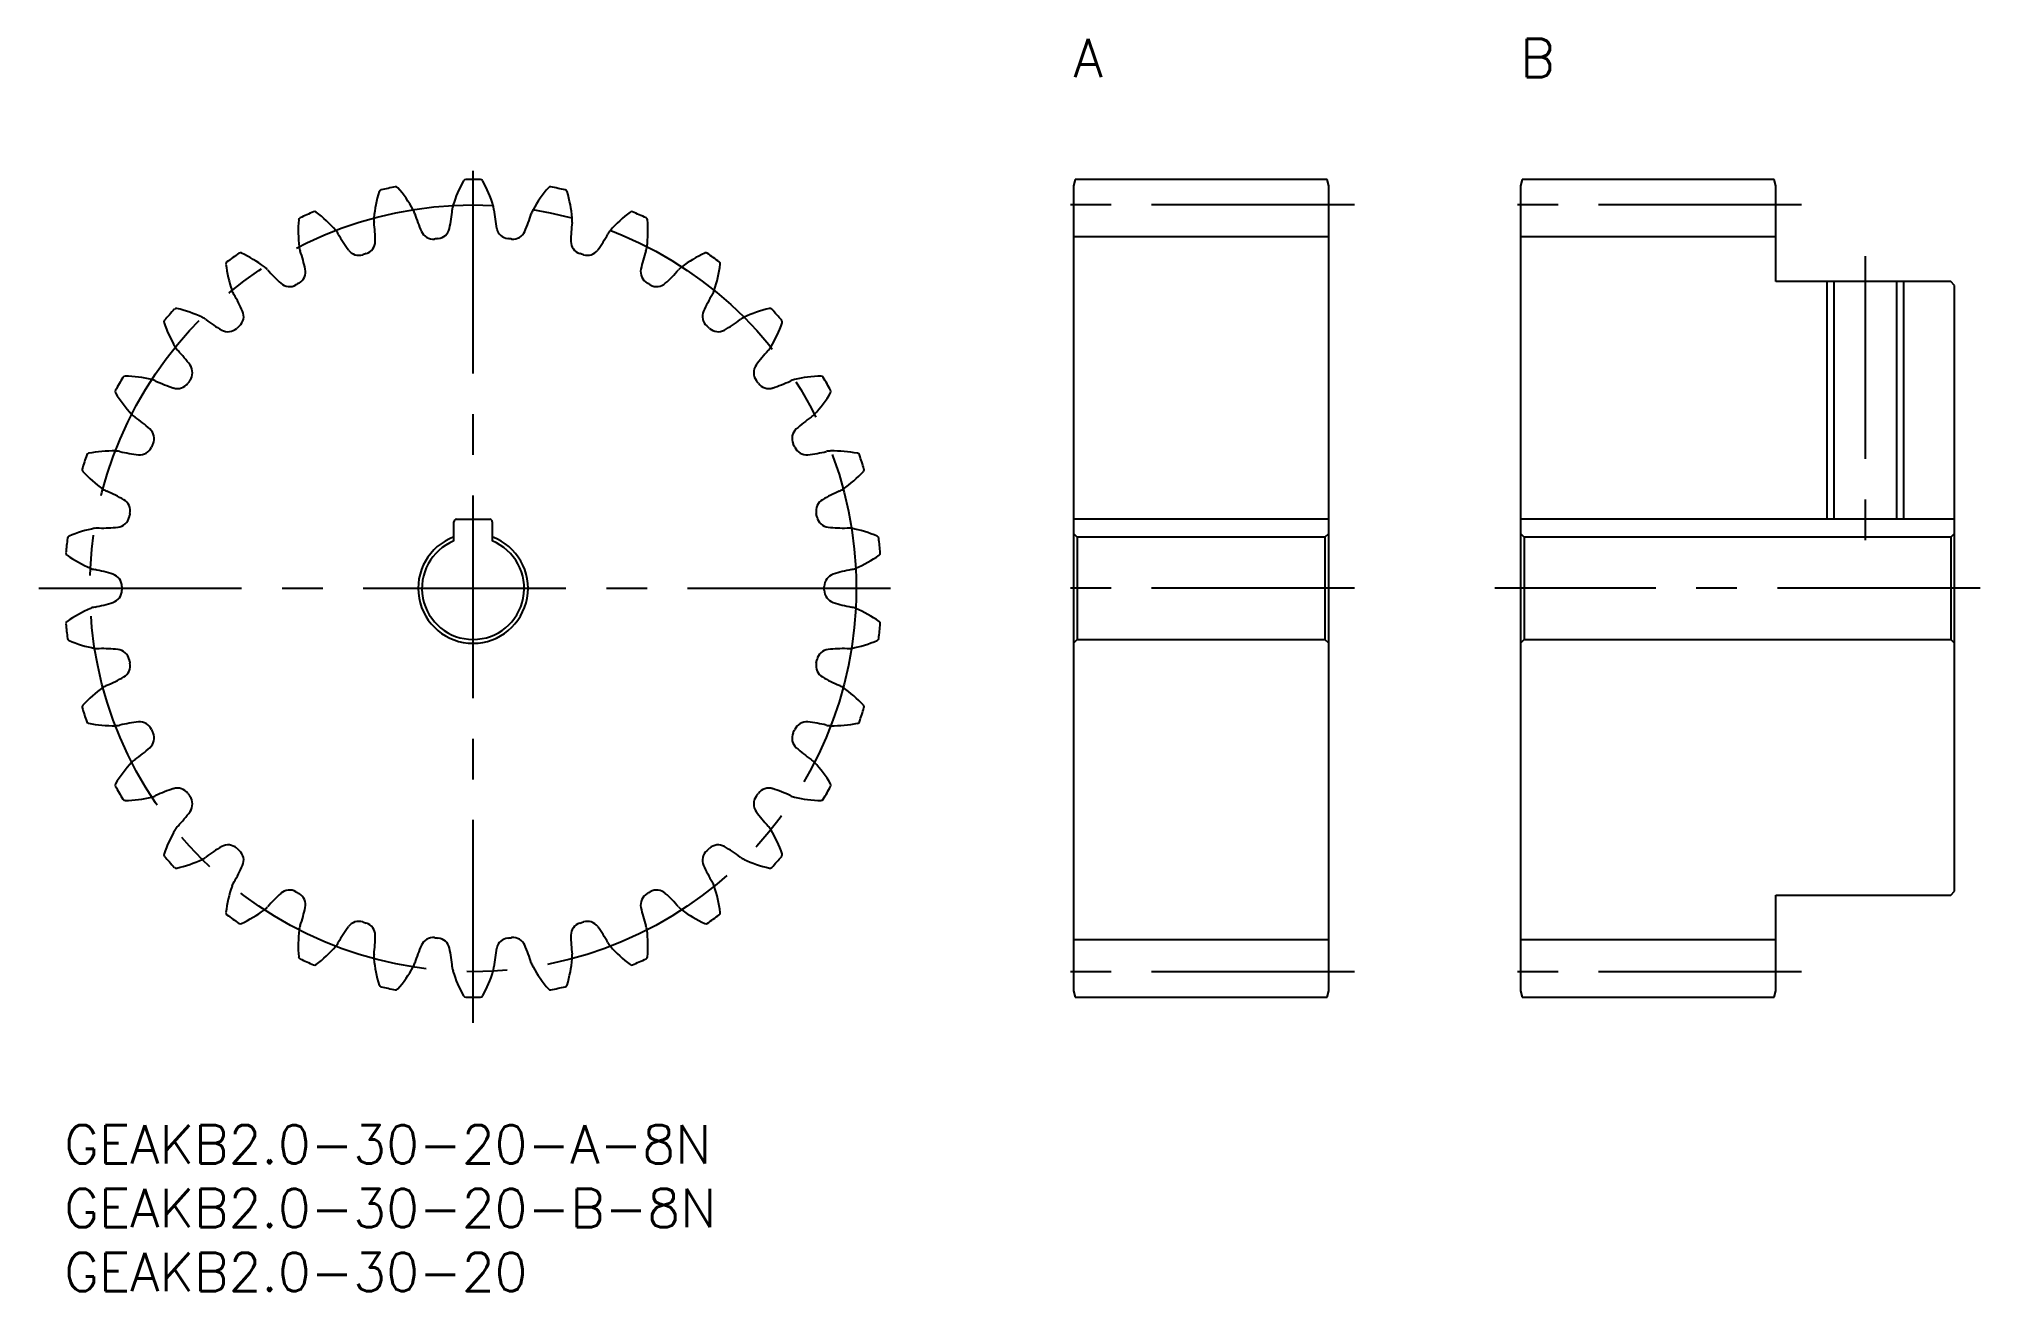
# Model space of a CAD drawing. Extents: x -2 to 150, y -13 to 85.
import ezdxf

# ---------------------------------------------------------------- set-up
doc = ezdxf.new("R2010")
doc.units = 0
doc.header["$LTSCALE"] = 0.5
doc.linetypes.add('CENTER', pattern=[50.8, 31.75, -6.35, 6.35, -6.35])
for name, color, linetype in [('MSM_CENTER', 1, 'CENTER'), ('MSM_CONTINUOUS', 7, 'CONTINUOUS'), ('MSM_NARROW', 5, 'CONTINUOUS'), ('MSM_PART_NUMBER', 7, 'CONTINUOUS')]:
    doc.layers.add(name, color=color, linetype=linetype)
doc.styles.get("Standard").update_dxf_attribs({"font": 'txt.shx', "height": 1, "bigfont": 'bigfont.shx'})

# ---------------------------------------------------------------- blocks, each defined once
blk = doc.blocks.new('*U3')
at = {"layer": 'MSM_PART_NUMBER'}
blk.add_text('GEAKB2.0-30-20-B-8N', height=3, dxfattribs=at).set_placement((0, -8))
blk = doc.blocks.new('*U4')
at = {"layer": 'MSM_PART_NUMBER'}
blk.add_text('GEAKB2.0-30-20-A-8N', height=3, dxfattribs=at).set_placement((0, -3))
blk = doc.blocks.new('*U5')
at = {"layer": 'MSM_PART_NUMBER'}
blk.add_text('GEAKB2.0-30-20', height=3, dxfattribs=at).set_placement((0, -13))
blk = doc.blocks.new('*U6')
at = {"layer": 'MSM_PART_NUMBER'}
blk.add_text('A', height=3, dxfattribs=at).set_placement((79, 82))
blk = doc.blocks.new('*U7')
at = {"layer": 'MSM_PART_NUMBER'}
blk.add_text('B', height=3, dxfattribs=at).set_placement((114, 82))

msp = doc.modelspace()

# ---------------------------------------------------------------- linework, layer by layer
at = {"layer": 'MSM_CENTER'}
for p, q in [((32, 8), (32, 76)), ((101, 72), (77, 72)), ((136, 72), (112, 72)), ((141, 68), (141, 45.4)), ((-2, 42), (66, 42)), ((101, 42), (77, 42)), ((150, 42), (112, 42)), ((101, 12), (77, 12)), ((136, 12), (112, 12))]:
    msp.add_line(p, q, dxfattribs=at)
msp.add_circle((32, 42), 30, dxfattribs=at)
at = {"layer": 'MSM_CONTINUOUS'}
for p, q in [((79.13, 74), (79, 73.5)), ((79, 73.5), (79, 10.5)), ((98.87, 74), (79.13, 74)), ((99, 73.5), (98.87, 74)), ((99, 10.5), (99, 73.5)), ((114.13, 74), (114, 73.5)), ((114, 73.5), (114, 10.5)), ((133.87, 74), (114.13, 74)), ((134, 73.5), (133.87, 74)), ((134, 66), (134, 73.5)), ((99, 69.5), (79, 69.5)), ((134, 69.5), (114, 69.5)), ((147.7, 66), (134, 66)), ((138.54, 66), (138.54, 47.4)), ((143.46, 66), (143.46, 47.4)), ((148, 65.7), (147.7, 66)), ((148, 18.3), (148, 65.7)), ((30.5, 45.71), (30.5, 47.2)), ((30.7, 47.4), (33.3, 47.4)), ((33.5, 47.2), (33.5, 45.71)), ((99, 47.4), (79, 47.4)), ((148, 47.4), (114, 47.4)), ((79, 46.3), (79.3, 46)), ((79.3, 46), (79.3, 38)), ((98.7, 46), (79.3, 46)), ((98.7, 46), (99, 46.3)), ((98.7, 46), (98.7, 38)), ((114, 46.3), (114.3, 46)), ((114.3, 46), (114.3, 38)), ((147.7, 46), (114.3, 46)), ((147.7, 46), (148, 46.3)), ((147.7, 46), (147.7, 38)), ((79.3, 38), (79, 37.7)), ((79.3, 38), (98.7, 38)), ((114.3, 38), (114, 37.7)), ((114.3, 38), (147.7, 38)), ((148, 37.7), (147.7, 38)), ((99, 37.7), (98.7, 38)), ((147.7, 18), (148, 18.3)), ((134, 10.5), (134, 18)), ((134, 18), (147.7, 18)), ((99, 14.5), (79, 14.5)), ((134, 14.5), (114, 14.5)), ((79, 10.5), (79.13, 10)), ((79.13, 10), (98.87, 10)), ((98.87, 10), (99, 10.5)), ((114, 10.5), (114.13, 10)), ((114.13, 10), (133.87, 10)), ((133.87, 10), (134, 10.5))]:
    msp.add_line(p, q, dxfattribs=at)
for centre, radius, start, end in [((34.2, 70.11), 10, 162.943, 175), ((24.83, 72.98), 0.2, 103.0335, 162.943), ((32, 42), 32, 100.9665, 103.0335), ((25.95, 73.22), 0.2, 41.057, 100.9665), ((18.56, 66.78), 10, 29, 41.057), ((39.99, 69.04), 10, 150.943, 163), ((31.43, 73.79), 0.2, 91.0335, 150.943), ((32, 42), 32, 88.9665, 91.0335), ((32.57, 73.79), 0.2, 29.057, 88.9665), ((24.01, 69.04), 10, 17, 29.057), ((45.44, 66.78), 10, 138.943, 151), ((38.05, 73.22), 0.2, 79.0335, 138.943), ((32, 42), 32, 76.9665, 79.0335), ((39.17, 72.98), 0.2, 17.057, 76.9665), ((29.8, 70.11), 10, 5, 17.057), ((32, 42), 32, 112.9665, 115.0335), ((19.59, 71.28), 0.2, 53.057, 112.9665), ((25.87, 70.83), 1.64, 16.779, 29), ((18.41, 72.62), 12, 348.1205, 355.1817), ((32, 71.48), 1.64, 163, 175.221), ((32, 71.48), 1.64, 4.779, 17), ((45.59, 72.62), 12, 184.8183, 191.8795), ((38.13, 70.83), 1.64, 151, 163.221), ((44.41, 71.28), 0.2, 67.0335, 126.943), ((32, 42), 32, 64.9665, 67.0335), ((28.31, 69.95), 10, 174.943, 187), ((18.54, 70.81), 0.2, 115.0335, 174.943), ((13.7, 63.45), 10, 41, 53.057), ((20.01, 68.93), 1.64, 28.779, 41), ((25.87, 70.83), 1.64, 175, 187.221), ((12.34, 69.13), 12, 0.1205, 7.1817), ((38.93, 74.78), 12, 196.8183, 203.8795), ((28.87, 70.33), 1, 203.8795, 276.3027), ((29.17, 70.36), 1, 275.6973, 348.1205), ((34.83, 70.36), 1, 191.8795, 264.3027), ((35.13, 70.33), 1, 263.6973, 336.1205), ((25.07, 74.78), 12, 336.1205, 343.1817), ((51.66, 69.13), 12, 172.8183, 179.8795), ((38.13, 70.83), 1.64, 352.779, 5), ((43.99, 68.93), 1.64, 139, 151.221), ((50.3, 63.45), 10, 126.943, 139), ((45.46, 70.81), 0.2, 5.057, 64.9665), ((35.69, 69.95), 10, 353, 5.057), ((20.01, 68.93), 1.64, 187, 199.221), ((31.96, 75.51), 12, 208.8183, 215.8795), ((23.05, 69.06), 1, 215.8795, 288.3027), ((23.34, 69.15), 1, 287.6973, 0.1205), ((32, 42), 27.5, 95.6973, 96.3027), ((32, 42), 27.5, 83.6973, 84.3027), ((40.66, 69.15), 1, 179.8795, 252.3027), ((40.95, 69.06), 1, 251.6973, 324.1205), ((32.04, 75.51), 12, 324.1205, 331.1817), ((43.99, 68.93), 1.64, 340.779, 353), ((12.85, 67.39), 0.2, 127.0335, 186.943), ((22.58, 68.57), 10, 186.943, 199), ((32, 42), 32, 124.9665, 127.0335), ((13.78, 68.06), 0.2, 65.057, 124.9665), ((9.64, 59.17), 10, 53, 65.057), ((14.67, 65.85), 1.64, 40.779, 53), ((25, 74.77), 12, 220.8183, 227.8795), ((17.88, 66.76), 1, 299.6973, 12.1205), ((7.13, 64.45), 12, 12.1205, 19.1817), ((32, 42), 27.5, 107.6973, 108.3027), ((32, 42), 27.5, 71.6973, 72.3027), ((46.12, 66.76), 1, 167.8795, 240.3027), ((56.87, 64.45), 12, 160.8183, 167.8795), ((39, 74.77), 12, 312.1205, 319.1817), ((49.33, 65.85), 1.64, 127, 139.221), ((54.36, 59.17), 10, 114.943, 127), ((50.22, 68.06), 0.2, 55.0335, 114.943), ((32, 42), 32, 52.9665, 55.0335), ((41.42, 68.57), 10, 341, 353.057), ((51.15, 67.39), 0.2, 353.057, 52.9665), ((17.62, 66.61), 1, 227.8795, 300.3026), ((32, 42), 27.5, 119.6973, 120.3027), ((32, 42), 27.5, 59.6973, 60.3027), ((46.38, 66.61), 1, 239.6973, 312.1205), ((8.76, 63.7), 0.2, 77.057, 136.9665), ((6.56, 54.15), 10, 65, 77.057), ((14.67, 65.85), 1.64, 199, 211.221), ((3, 58.78), 12, 24.1205, 31.1817), ((61, 58.78), 12, 148.8183, 155.8795), ((49.33, 65.85), 1.64, 328.779, 341), ((57.44, 54.15), 10, 102.943, 115), ((55.24, 63.7), 0.2, 43.0335, 102.943), ((7.99, 62.85), 0.2, 139.0335, 198.943), ((17.26, 66.03), 10, 198.943, 211), ((32, 42), 32, 136.9665, 139.0335), ((10.09, 61.73), 1.64, 52.779, 65), ((18.34, 72.59), 12, 232.8183, 239.8795), ((12.82, 63.08), 1, 239.8795, 312.3027), ((32, 42), 27.5, 131.6973, 132.3027), ((13.04, 63.28), 1, 311.6973, 24.1205), ((50.96, 63.28), 1, 155.8795, 228.3027), ((32, 42), 27.5, 47.6973, 48.3027), ((51.18, 63.08), 1, 227.6973, 300.1205), ((45.66, 72.59), 12, 300.1205, 307.1817), ((53.91, 61.73), 1.64, 115, 127.221), ((46.74, 66.03), 10, 329, 341.057), ((32, 42), 32, 40.9665, 43.0335), ((56.01, 62.85), 0.2, 341.057, 40.9665), ((10.09, 61.73), 1.64, 211, 223.221), ((53.91, 61.73), 1.64, 316.779, 329), ((0.15, 52.39), 12, 36.1205, 43.1817), ((9.03, 58.87), 1, 323.6973, 36.1205), ((54.97, 58.87), 1, 143.8795, 216.3027), ((63.85, 52.39), 12, 136.8183, 143.8795), ((32, 42), 32, 148.9665, 151.0335), ((4.75, 58.39), 0.2, 89.057, 148.9665), ((4.59, 48.6), 10, 77, 89.057), ((6.47, 56.74), 1.64, 64.779, 77), ((12.28, 69.08), 12, 244.8183, 251.8795), ((8.85, 58.63), 1, 251.8795, 324.3027), ((32, 42), 27.5, 143.6973, 144.3027), ((32, 42), 27.5, 35.6973, 36.3027), ((55.15, 58.63), 1, 215.6973, 288.1205), ((51.72, 69.08), 12, 288.1205, 295.1817), ((57.53, 56.74), 1.64, 103, 115.221), ((59.41, 48.6), 10, 90.943, 103), ((59.25, 58.39), 0.2, 31.0335, 90.943), ((32, 42), 32, 28.9665, 31.0335), ((4.18, 57.4), 0.2, 151.0335, 210.943), ((12.58, 62.44), 10, 210.943, 223), ((51.42, 62.44), 10, 317, 329.057), ((59.82, 57.4), 0.2, 329.057, 28.9665), ((6.47, 56.74), 1.64, 223, 235.221), ((-1.32, 45.54), 12, 48.1205, 55.1817), ((65.32, 45.54), 12, 124.8183, 131.8795), ((57.53, 56.74), 1.64, 304.779, 317), ((6.03, 53.73), 1, 335.6973, 48.1205), ((32, 42), 27.5, 155.6973, 156.3027), ((57.97, 53.73), 1, 131.8795, 204.3027), ((32, 42), 27.5, 23.6973, 24.3027), ((32, 42), 32, 160.9665, 163.0335), ((1.94, 52.37), 0.2, 101.057, 160.9665), ((3.82, 42.75), 10, 89, 101.057), ((3.96, 51.11), 1.64, 76.779, 89), ((7.08, 64.39), 12, 256.8183, 263.8795), ((5.9, 53.45), 1, 263.8795, 336.3027), ((58.1, 53.45), 1, 203.6973, 276.1205), ((56.92, 64.39), 12, 276.1205, 283.1817), ((60.04, 51.11), 1.64, 91, 103.221), ((60.18, 42.75), 10, 78.943, 91), ((62.06, 52.37), 0.2, 19.0335, 78.943), ((32, 42), 32, 16.9665, 19.0335), ((1.58, 51.28), 0.2, 163.0335, 222.943), ((8.76, 57.96), 10, 222.943, 235), ((55.24, 57.96), 10, 305, 317.057), ((62.42, 51.28), 0.2, 317.057, 16.9665), ((3.96, 51.11), 1.64, 235, 247.221), ((-1.33, 38.53), 12, 60.1205, 67.1817), ((4.15, 48.07), 1, 347.6973, 60.1205), ((59.85, 48.07), 1, 119.8795, 192.3027), ((65.33, 38.53), 12, 112.8183, 119.8795), ((60.04, 51.11), 1.64, 292.779, 305), ((4.09, 47.78), 1, 275.8795, 348.3027), ((32, 42), 27.5, 167.6973, 168.3027), ((30.7, 47.2), 0.2, 90, 180), ((33.3, 47.2), 0.2, 0, 90), ((32, 42), 27.5, 11.6973, 12.3027), ((59.91, 47.78), 1, 191.6973, 264.1205), ((32, 42), 32, 172.9665, 175.0335), ((0.44, 45.89), 0.2, 113.057, 172.9665), ((4.28, 36.88), 10, 101, 113.057), ((2.68, 45.08), 1.64, 88.779, 101), ((2.97, 58.72), 12, 268.8183, 275.8795), ((32, 42), 4.3, 110.4162, 69.5838), ((32, 42), 4, 112.0243, 67.9757), ((61.03, 58.72), 12, 264.1205, 271.1817), ((61.32, 45.08), 1.64, 79, 91.221), ((59.72, 36.88), 10, 66.943, 79), ((63.56, 45.89), 0.2, 7.0335, 66.943), ((32, 42), 32, 4.9665, 7.0335), ((0.32, 44.75), 0.2, 175.0335, 234.943), ((5.95, 52.78), 10, 234.943, 247), ((58.05, 52.78), 10, 293, 305.057), ((63.68, 44.75), 0.2, 305.057, 4.9665), ((2.68, 45.08), 1.64, 247, 259.221), ((0.12, 31.68), 12, 72.1205, 79.1817), ((3.5, 42.15), 1, 359.6973, 72.1205), ((60.5, 42.15), 1, 107.8795, 180.3027), ((63.88, 31.68), 12, 100.8183, 107.8795), ((61.32, 45.08), 1.64, 280.779, 293), ((3.5, 41.85), 1, 287.8795, 0.3027), ((32, 42), 27.5, 179.6973, 180.3027), ((32, 42), 27.5, 359.6973, 0.3027), ((60.5, 41.85), 1, 179.6973, 252.1205), ((5.95, 31.22), 10, 113, 125.057), ((2.68, 38.92), 1.64, 100.779, 113), ((0.12, 52.32), 12, 280.8183, 287.8795), ((63.88, 52.32), 12, 252.1205, 259.1817), ((61.32, 38.92), 1.64, 67, 79.221), ((58.05, 31.22), 10, 54.943, 67), ((0.32, 39.25), 0.2, 125.057, 184.9665), ((32, 42), 32, 184.9665, 187.0335), ((0.44, 38.11), 0.2, 187.0335, 246.943), ((63.56, 38.11), 0.2, 293.057, 352.9665), ((32, 42), 32, 352.9665, 355.0335), ((63.68, 39.25), 0.2, 355.0335, 54.943), ((4.28, 47.12), 10, 246.943, 259), ((2.68, 38.92), 1.64, 259, 271.221), ((2.97, 25.28), 12, 84.1205, 91.1817), ((4.09, 36.22), 1, 11.6973, 84.1205), ((59.91, 36.22), 1, 95.8795, 168.3027), ((61.03, 25.28), 12, 88.8183, 95.8795), ((61.32, 38.92), 1.64, 268.779, 281), ((59.72, 47.12), 10, 281, 293.057), ((-1.33, 45.47), 12, 292.8183, 299.8795), ((4.15, 35.93), 1, 299.8795, 12.3027), ((32, 42), 27.5, 191.6973, 192.3027), ((59.85, 35.93), 1, 167.6973, 240.1205), ((32, 42), 27.5, 347.6973, 348.3027), ((65.33, 45.47), 12, 240.1205, 247.1817), ((8.76, 26.04), 10, 125, 137.057), ((3.96, 32.89), 1.64, 112.779, 125), ((60.04, 32.89), 1.64, 55, 67.221), ((55.24, 26.04), 10, 42.943, 55), ((1.58, 32.72), 0.2, 137.057, 196.9665), ((32, 42), 32, 196.9665, 199.0335), ((32, 42), 32, 340.9665, 343.0335), ((62.42, 32.72), 0.2, 343.0335, 42.943), ((1.94, 31.63), 0.2, 199.0335, 258.943), ((3.82, 41.25), 10, 258.943, 271), ((3.96, 32.89), 1.64, 271, 283.221), ((7.08, 19.61), 12, 96.1205, 103.1817), ((5.9, 30.55), 1, 23.6973, 96.1205), ((6.03, 30.27), 1, 311.8795, 24.3027), ((32, 42), 27.5, 203.6973, 204.3027), ((57.97, 30.27), 1, 155.6973, 228.1205), ((32, 42), 27.5, 335.6973, 336.3027), ((58.1, 30.55), 1, 83.8795, 156.3027), ((56.92, 19.61), 12, 76.8183, 83.8795), ((60.04, 32.89), 1.64, 256.779, 269), ((60.18, 41.25), 10, 269, 281.057), ((62.06, 31.63), 0.2, 281.057, 340.9665), ((-1.32, 38.46), 12, 304.8183, 311.8795), ((65.32, 38.46), 12, 228.1205, 235.1817), ((12.58, 21.56), 10, 137, 149.057), ((6.47, 27.26), 1.64, 124.779, 137), ((57.53, 27.26), 1.64, 43, 55.221), ((51.42, 21.56), 10, 30.943, 43), ((4.18, 26.6), 0.2, 149.057, 208.9665), ((32, 42), 32, 208.9665, 211.0335), ((12.28, 14.92), 12, 108.1205, 115.1817), ((8.85, 25.37), 1, 35.6973, 108.1205), ((32, 42), 27.5, 215.6973, 216.3027), ((32, 42), 27.5, 323.6973, 324.3027), ((55.15, 25.37), 1, 71.8795, 144.3027), ((51.72, 14.92), 12, 64.8183, 71.8795), ((32, 42), 32, 328.9665, 331.0335), ((59.82, 26.6), 0.2, 331.0335, 30.943), ((4.75, 25.61), 0.2, 211.0335, 270.943), ((4.59, 35.4), 10, 270.943, 283), ((6.47, 27.26), 1.64, 283, 295.221), ((0.15, 31.61), 12, 316.8183, 323.8795), ((9.03, 25.13), 1, 323.8795, 36.3027), ((54.97, 25.13), 1, 143.6973, 216.1205), ((63.85, 31.61), 12, 216.1205, 223.1817), ((57.53, 27.26), 1.64, 244.779, 257), ((59.41, 35.4), 10, 257, 269.057), ((59.25, 25.61), 0.2, 269.057, 328.9665), ((17.26, 17.97), 10, 149, 161.057), ((10.09, 22.27), 1.64, 136.779, 149), ((53.91, 22.27), 1.64, 31, 43.221), ((46.74, 17.97), 10, 18.943, 31), ((18.34, 11.41), 12, 120.1205, 127.1817), ((12.82, 20.92), 1, 47.6973, 120.1205), ((32, 42), 27.5, 227.6973, 228.3027), ((13.04, 20.72), 1, 335.8795, 48.3027), ((50.96, 20.72), 1, 131.6973, 204.1205), ((32, 42), 27.5, 311.6973, 312.3027), ((51.18, 20.92), 1, 59.8795, 132.3027), ((45.66, 11.41), 12, 52.8183, 59.8795), ((7.99, 21.15), 0.2, 161.057, 220.9665), ((32, 42), 32, 220.9665, 223.0335), ((8.76, 20.3), 0.2, 223.0335, 282.943), ((6.56, 29.85), 10, 282.943, 295), ((10.09, 22.27), 1.64, 295, 307.221), ((3, 25.22), 12, 328.8183, 335.8795), ((61, 25.22), 12, 204.1205, 211.1817), ((53.91, 22.27), 1.64, 232.779, 245), ((57.44, 29.85), 10, 245, 257.057), ((55.24, 20.3), 0.2, 257.057, 316.9665), ((32, 42), 32, 316.9665, 319.0335), ((56.01, 21.15), 0.2, 319.0335, 18.943), ((22.58, 15.43), 10, 161, 173.057), ((14.67, 18.15), 1.64, 148.779, 161), ((17.62, 17.39), 1, 59.6973, 132.1205), ((32, 42), 27.5, 239.6973, 240.3027), ((32, 42), 27.5, 299.6973, 300.3027), ((46.38, 17.39), 1, 47.8795, 120.3027), ((49.33, 18.15), 1.64, 19, 31.221), ((41.42, 15.43), 10, 6.943, 19), ((9.64, 24.83), 10, 294.943, 307), ((14.67, 18.15), 1.64, 307, 319.221), ((25, 9.23), 12, 132.1205, 139.1817), ((17.88, 17.24), 1, 347.8795, 60.3027), ((7.13, 19.55), 12, 340.8183, 347.8795), ((46.12, 17.24), 1, 119.6973, 192.1205), ((56.87, 19.55), 12, 192.1205, 199.1817), ((39, 9.23), 12, 40.8183, 47.8795), ((49.33, 18.15), 1.64, 220.779, 233), ((54.36, 24.83), 10, 233, 245.057), ((12.85, 16.61), 0.2, 173.057, 232.9665), ((32, 42), 32, 232.9665, 235.0335), ((13.78, 15.94), 0.2, 235.0335, 294.943), ((28.31, 14.05), 10, 173, 185.057), ((20.01, 15.07), 1.64, 160.779, 173), ((31.96, 8.49), 12, 144.1205, 151.1817), ((23.05, 14.94), 1, 71.6973, 144.1205), ((32, 42), 27.5, 251.6973, 252.3027), ((23.34, 14.85), 1, 359.8795, 72.3027), ((40.66, 14.85), 1, 107.6973, 180.1205), ((32, 42), 27.5, 287.6973, 288.3027), ((40.95, 14.94), 1, 35.8795, 108.3027), ((32.04, 8.49), 12, 28.8183, 35.8795), ((43.99, 15.07), 1.64, 7, 19.221), ((35.69, 14.05), 10, 354.943, 7), ((50.22, 15.94), 0.2, 245.057, 304.9665), ((32, 42), 32, 304.9665, 307.0335), ((51.15, 16.61), 0.2, 307.0335, 6.943), ((13.7, 20.55), 10, 306.943, 319), ((20.01, 15.07), 1.64, 319, 331.221), ((12.34, 14.87), 12, 352.8183, 359.8795), ((38.93, 9.22), 12, 156.1205, 163.1817), ((28.87, 13.67), 1, 83.6973, 156.1205), ((32, 42), 27.5, 263.6973, 264.3027), ((29.17, 13.64), 1, 11.8795, 84.3027), ((18.41, 11.38), 12, 4.8183, 11.8795), ((45.59, 11.38), 12, 168.1205, 175.1817), ((34.83, 13.64), 1, 95.6973, 168.1205), ((32, 42), 27.5, 275.6973, 276.3027), ((35.13, 13.67), 1, 23.8795, 96.3027), ((25.07, 9.22), 12, 16.8183, 23.8795), ((51.66, 14.87), 12, 180.1205, 187.1817), ((43.99, 15.07), 1.64, 208.779, 221), ((50.3, 20.55), 10, 221, 233.057), ((18.54, 13.19), 0.2, 185.057, 244.9665), ((32, 42), 32, 244.9665, 247.0335), ((19.59, 12.72), 0.2, 247.0335, 306.943), ((25.87, 13.17), 1.64, 172.779, 185), ((34.2, 13.89), 10, 185, 197.057), ((18.56, 17.22), 10, 318.943, 331), ((25.87, 13.17), 1.64, 331, 343.221), ((32, 12.52), 1.64, 184.779, 197), ((32, 12.52), 1.64, 343, 355.221), ((38.13, 13.17), 1.64, 196.779, 209), ((45.44, 17.22), 10, 209, 221.057), ((29.8, 13.89), 10, 342.943, 355), ((38.13, 13.17), 1.64, 355, 7.221), ((44.41, 12.72), 0.2, 233.057, 292.9665), ((32, 42), 32, 292.9665, 295.0335), ((45.46, 13.19), 0.2, 295.0335, 354.943), ((24.83, 11.02), 0.2, 197.057, 256.9665), ((32, 42), 32, 256.9665, 259.0335), ((25.95, 10.78), 0.2, 259.0335, 318.943), ((39.99, 14.96), 10, 197, 209.057), ((24.01, 14.96), 10, 330.943, 343), ((38.05, 10.78), 0.2, 221.057, 280.9665), ((32, 42), 32, 280.9665, 283.0335), ((39.17, 11.02), 0.2, 283.0335, 342.943), ((31.43, 10.21), 0.2, 209.057, 268.9665), ((32, 42), 32, 268.9665, 271.0335), ((32.57, 10.21), 0.2, 271.0335, 330.943)]:
    msp.add_arc(centre, radius, start, end, dxfattribs=at)
at = {"layer": 'MSM_NARROW'}
for p, q in [((138, 66), (138, 47.4)), ((144, 66), (144, 47.4))]:
    msp.add_line(p, q, dxfattribs=at)

# ---------------------------------------------------------------- block references
at = {"layer": 'MSM_CONTINUOUS'}
for name in ['*U6', '*U7', '*U4', '*U3', '*U5']:
    msp.add_blockref(name, (0, 0), dxfattribs=at)

doc.saveas('drawing.dxf')
